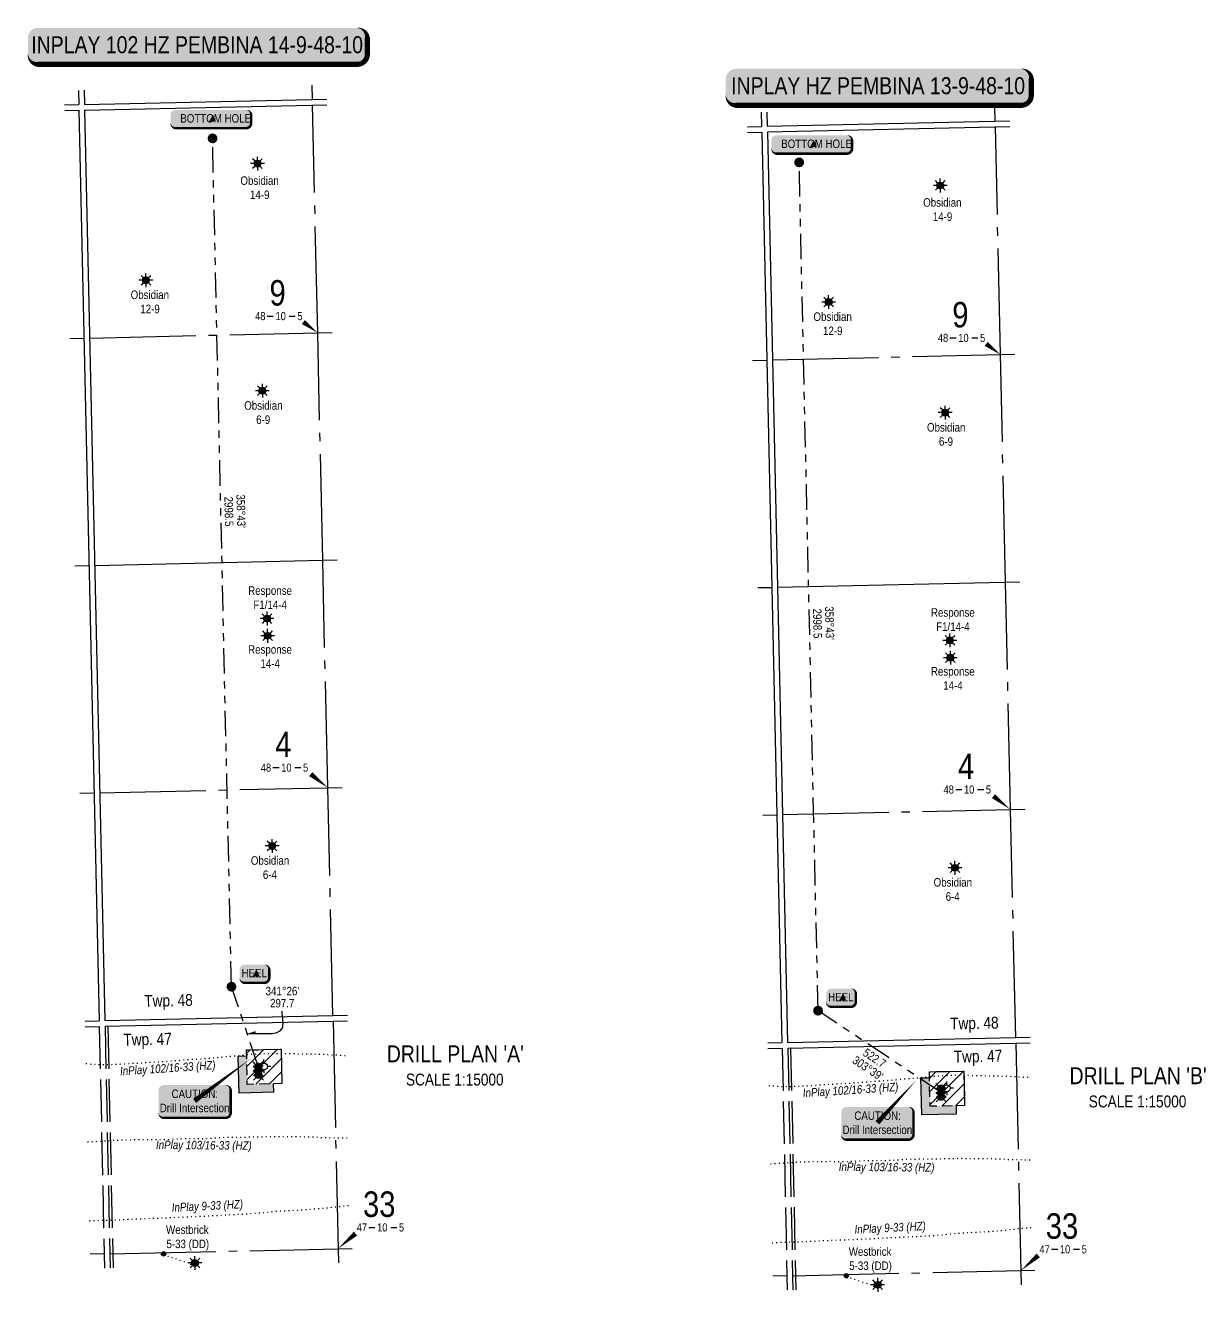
# Model space of a CAD drawing. Extents: x 605887 to 611946, y 5883916 to 5888528.
# Drawn here: x 608233 to 609623, y 5883937 to 5885428 of the extents above; entities that cross this region are included whole.
import ezdxf
from ezdxf.enums import TextEntityAlignment as Align

# ---------------------------------------------------------------- set-up
doc = ezdxf.new("R2010")
doc.units = 0
doc.header["$LTSCALE"] = 5
for name, pattern in [('foc-ACCESSROAD', [3.75, 2.5, -1.25]), ('foc-DOT', [1, 0.2, -0.8]), ('foc-DRILLPATH', [14.75, 6, -1.75, 1.75, -1.75, 1.75, -1.75]), ('foc-QUARTERLINE', [33, 25, -3, 2, -3]), ('foc-UNSURVEYED', [12.5, 10, -2.5])]:
    doc.linetypes.add(name, pattern=pattern)
for name, color, linetype in [('10', 1, 'Continuous'), ('9', 3, 'Continuous'), ('AS-DRILL-T', 8, 'Continuous'), ('C-WS', 13, 'foc-ACCESSROAD'), ('CG-NOTES', 7, 'Continuous'), ('D-TXT', 6, 'Continuous'), ('DETAIL-HZ-Existing', 8, 'foc-DOT'), ('DETAIL-T', 7, 'Continuous'), ('DRILL-T', 8, 'Continuous'), ('F-WS-S', 8, 'Continuous'), ('L-BD', 7, 'Continuous'), ('L-MON', 1, 'Continuous'), ('L-QSEC', 8, 'foc-QUARTERLINE'), ('L-SEC', 7, 'Continuous'), ('L-SECLBL', 7, 'Continuous'), ('L-USEC', 7, 'foc-UNSURVEYED'), ('P-PDRILLPATH', 12, 'foc-DRILLPATH'), ('P-PROPOSED', 10, 'Continuous'), ('P-PROPOSED-H', 21, 'Continuous')]:
    doc.layers.add(name, color=color, linetype=linetype)
doc.layers.add('P-PROPOSED-EXISTING-H', color=7, linetype='Continuous', true_color=0xffeebd)
doc.styles.add('80', font='ARIALN.TTF', dxfattribs={"height": 10})
doc.styles.add('80CG', font='ARIALN.TTF', dxfattribs={"height": 10})
doc.styles.add('80L', font='ARIALN.TTF', dxfattribs={"height": 10})
doc.styles.add('SIMPLEX', font='ARIALN.TTF')
doc.styles.get("Standard").update_dxf_attribs({"font": 'ARIALN.TTF'})
doc.dimstyles.new('Compass 5 000', dxfattribs={"dimscale": 5, "dimtxt": 9, "dimasz": 2, "dimexe": 0.2, "dimexo": 0.0625, "dimgap": 0.5, "dimtad": 0, "dimtih": 1, "dimtoh": 1, "dimzin": 0, "dimdsep": 46, "dimtxsty": '80CG', "dimcen": 0.1, "dimse1": 1, "dimse2": 1, "dimclrd": 256, "dimclrt": 256, "dimaunit": 1, "dimadec": 4, "dimazin": 0, "dimtfac": 0.06, "dimtofl": 0, "dimtmove": 0, "dimatfit": 1, "dimfxl": 0.2, "dimtolj": 1, "dimtzin": 0, "dimlwd": -1, "dimarcsym": 0})

# ---------------------------------------------------------------- blocks, each defined once
blk = doc.blocks.new('L-SECLBL')
at = {"layer": '9', "color": 7}
for p, q in [((-5.1, -27.8), (-12.3, -27.8)), ((20.7, -27.8), (13.5, -27.8))]:
    blk.add_line(p, q, dxfattribs=at)
at = {"layer": '10', "color": 2, "style": 'SIMPLEX'}
blk.add_attdef('SEC', text='', height=30, dxfattribs=at).set_placement((0, 0), align=Align.MIDDLE)
at = {"layer": '10', "color": 5, "style": '80L'}
blk.add_attdef('TWP', text='', height=9.5, dxfattribs=at).set_placement((-14.4, -27.4), align=Align.MIDDLE_RIGHT)
blk.add_attdef('RGE', text='', height=9.5, dxfattribs=at).set_placement((3.6, -27.4), align=Align.MIDDLE_CENTER)
blk.add_attdef('MER', text='', height=9.5, dxfattribs=at).set_placement((23.2, -27.4), align=Align.MIDDLE_LEFT)
blk = doc.blocks.new('GABD')
for p, q in [((-0.81, 0), (-1.62, 0)), ((0, 0.81), (0, 1.62)), ((1.62, 0), (0.81, 0)), ((0, -0.81), (0, -1.62))]:
    blk.add_line(p, q)
blk.add_circle((0, 0), 0.8)
blk = doc.blocks.new('plbh')
at = {"layer": 'L-MON'}
h = blk.add_hatch(color=255, dxfattribs=at)
h.dxf.hatch_style = 1
edge = h.paths.add_edge_path()
edge.add_arc((0, 0), 1.16, 0, 360)
h = blk.add_hatch(color=256, dxfattribs=at)
h.dxf.hatch_style = 1
h.paths.add_polyline_path([(-0.96, 0, 1), (0.96, 0, 1)])
h.paths.add_polyline_path([(0.91, 0, -1), (-0.91, 0, -1)], flags=16)
h.paths.add_polyline_path([(0.45, 0, -1), (-0.45, 0, -1)], flags=0)
h = blk.add_hatch(color=256, dxfattribs=at)
h.dxf.hatch_style = 1
h.paths.add_polyline_path([(-0.45, 0, 1), (0.45, 0, 1)])
h.paths.add_polyline_path([(0.4, 0, -1), (-0.4, 0, -1)], flags=16)
at = {"layer": 'L-MON', "color": 240}
for radius in [0.96, 0.91, 0.45, 0.4]:
    blk.add_circle((0, 0), radius, dxfattribs=at)
blk = doc.blocks.new('*U504')
h = blk.add_hatch(color=254)
edge = h.paths.add_edge_path()
edge.add_line((-41.5, -11.5), (41.5, -11.5))
edge.add_arc((41.5, -5.5), 6, 270, 360)
edge.add_line((47.5, -5.5), (47.5, 4))
edge.add_arc((41.5, 4), 6, 0, 90)
edge.add_line((41.5, 10), (-41.5, 10))
edge.add_arc((-41.5, 4), 6, 90, 180)
edge.add_line((-47.5, 4), (-47.5, -5.5))
edge.add_arc((-41.5, -5.5), 6, 180, 270)
at = {"color": 1, "flags": 128}
blk.add_lwpolyline([(-41.5, -11.5, 3, 3, 0), (41.5, -11.5, 3, 3, 0.414214), (47.5, -5.5, 3, 3, 0), (47.5, 4, 3, 0, 0.414214), (41.5, 10, 0, 0, 0), (-41.5, 10, 0, 0, 0.414214), (-47.5, 4, 0, 0, 0), (-47.5, -5.5, 0, 3, 0.414214)], format="xyseb", close=True, dxfattribs=at)
blk.add_lwpolyline([(5.8, -3.4, 0, 10, 0), (0, 0, 5, 5, 0)], format="xyseb", dxfattribs=at)
at = {"color": 1, "style": '80'}
blk.add_attdef('ENTER_TEXT_001', (-36, -5), '', height=10, dxfattribs=at)
blk = doc.blocks.new('BH-Existing')
at = {"layer": 'AS-DRILL-T'}
h = blk.add_hatch(color=256, dxfattribs=at)
h.dxf.hatch_style = 1
edge = h.paths.add_edge_path()
edge.add_arc((0, 0), 0.5, 0, 360)
blk.add_circle((0, 0), 0.5, dxfattribs=at)
blk = doc.blocks.new('GAS')
h = blk.add_hatch(color=255)
h.dxf.hatch_style = 1
edge = h.paths.add_edge_path()
edge.add_arc((0, 0), 0.9, 0, 360)
for p, q in [((-0.81, 0), (-1.62, 0)), ((-0.57, 0.57), (-1.14, 1.14)), ((0, 0.81), (0, 1.62)), ((0.57, 0.57), (1.14, 1.14)), ((1.62, 0), (0.81, 0)), ((-0.57, -0.57), (-1.14, -1.14)), ((0, -0.81), (0, -1.62)), ((1.14, -1.14), (0.57, -0.57))]:
    blk.add_line(p, q)
blk.add_circle((0, 0), 0.8)
blk = doc.blocks.new('WC')
at = {"layer": 'L-MON'}
h = blk.add_hatch(color=255, dxfattribs=at)
h.dxf.hatch_style = 1
edge = h.paths.add_edge_path()
edge.add_arc((0, 0), 0.9, 0, 360)
at = {"layer": 'L-MON', "color": 240, "flags": 128}
for points in [[(-0.62, 0.5), (-1.23, 1.12)], [(0.52, 0.61), (1.13, 1.21)], [(-1.18, -1.18), (-0.56, -0.57)], [(1.16, -1.18), (0.56, -0.57)]]:
    blk.add_lwpolyline(points, dxfattribs=at)
at = {"layer": 'L-MON', "color": 240}
for radius in [0.8, 0.373]:
    blk.add_circle((0, 0), radius, dxfattribs=at)
blk = doc.blocks.new('*U518')
h = blk.add_hatch(color=255)
edge = h.paths.add_edge_path()
edge.add_line((-94, -11.5), (94, -11.5))
edge.add_arc((94, -5.5), 6, 270, 360)
edge.add_line((100, -5.5), (100, 4))
edge.add_arc((94, 4), 6, 0, 90)
edge.add_line((94, 10), (-94, 10))
edge.add_arc((-94, 4), 6, 90, 180)
edge.add_line((-100, 4), (-100, -5.5))
edge.add_arc((-94, -5.5), 6, 180, 270)
at = {"color": 14, "flags": 128}
blk.add_lwpolyline([(-94, -11.5, 3, 3, 0), (94, -11.5, 3, 3, 0.414214), (100, -5.5, 3, 3, 0), (100, 4, 3, 0, 0.414214), (94, 10, 0, 0, 0), (-94, 10, 0, 0, 0.414214), (-100, 4, 0, 0, 0), (-100, -5.5, 0, 3, 0.414214)], format="xyseb", close=True, dxfattribs=at)
at = {"color": 14, "style": '80'}
blk.add_attdef('DRILL_001', (-16.45, -5), '', height=10, dxfattribs=at)
blk = doc.blocks.new('*U503')
h = blk.add_hatch(color=254)
edge = h.paths.add_edge_path()
edge.add_line((-11.5, -11.5), (11.5, -11.5))
edge.add_arc((11.5, -5.5), 6, 270, 360)
edge.add_line((17.5, -5.5), (17.5, 4))
edge.add_arc((11.5, 4), 6, 0, 90)
edge.add_line((11.5, 10), (-11.5, 10))
edge.add_arc((-11.5, 4), 6, 90, 180)
edge.add_line((-17.5, 4), (-17.5, -5.5))
edge.add_arc((-11.5, -5.5), 6, 180, 270)
at = {"color": 1, "flags": 128}
blk.add_lwpolyline([(-11.5, -11.5, 3, 3, 0), (11.5, -11.5, 3, 3, 0.414214), (17.5, -5.5, 3, 3, 0), (17.5, 4, 3, 0, 0.414214), (11.5, 10, 0, 0, 0), (-11.5, 10, 0, 0, 0.414214), (-17.5, 4, 0, 0, 0), (-17.5, -5.5, 0, 3, 0.414214)], format="xyseb", close=True, dxfattribs=at)
blk.add_lwpolyline([(5.8, -3.4, 0, 10, 0), (0, 0, 5, 5, 0)], format="xyseb", dxfattribs=at)
at = {"color": 1, "style": '80'}
blk.add_attdef('ENTER_TEXT_001', (-36, -5), '', height=10, dxfattribs=at)
blk = doc.blocks.new('*U505')
h = blk.add_hatch(color=255)
edge = h.paths.add_edge_path()
edge.add_line((-84, -11.5), (84, -11.5))
edge.add_arc((84, -5.5), 6, 270, 360)
edge.add_line((90, -5.5), (90, 4))
edge.add_arc((84, 4), 6, 0, 90)
edge.add_line((84, 10), (-84, 10))
edge.add_arc((-84, 4), 6, 90, 180)
edge.add_line((-90, 4), (-90, -5.5))
edge.add_arc((-84, -5.5), 6, 180, 270)
at = {"color": 14, "flags": 128}
blk.add_lwpolyline([(-84, -11.5, 3, 3, 0), (84, -11.5, 3, 3, 0.414214), (90, -5.5, 3, 3, 0), (90, 4, 3, 0, 0.414214), (84, 10, 0, 0, 0), (-84, 10, 0, 0, 0.414214), (-90, 4, 0, 0, 0), (-90, -5.5, 0, 3, 0.414214)], format="xyseb", close=True, dxfattribs=at)
at = {"color": 14, "style": '80'}
blk.add_attdef('DRILL_001', (-16.45, -5), '', height=10, dxfattribs=at)
blk = doc.blocks.new('*U513')
h = blk.add_hatch(color=50)
edge = h.paths.add_edge_path()
edge.add_line((-36.5, -20), (36.5, -20))
edge.add_arc((36.5, -14), 6, 270, 360)
edge.add_line((42.5, -14), (42.5, 12.5))
edge.add_arc((36.5, 12.5), 6, 0, 90)
edge.add_line((36.5, 18.5), (-36.5, 18.5))
edge.add_arc((-36.5, 12.5), 6, 90, 180)
edge.add_line((-42.5, 12.5), (-42.5, -14))
edge.add_arc((-36.5, -14), 6, 180, 270)
at = {"color": 240, "flags": 128}
blk.add_lwpolyline([(-36.5, -20, 3, 3, 0), (36.5, -20, 3, 3, 0.414214), (42.5, -14, 3, 3, 0), (42.5, 12.5, 3, 0, 0.414214), (36.5, 18.5, 0, 0, 0), (-36.5, 18.5, 0, 0, 0.414214), (-42.5, 12.5, 0, 0, 0), (-42.5, -14, 0, 3, 0.414214)], format="xyseb", close=True, dxfattribs=at)
at = {"color": 240, "style": '80'}
blk.add_attdef('ENTER_TEXT_001', (-26.8, -4.9), '', height=10, dxfattribs=at)

msp = doc.modelspace()

# ---------------------------------------------------------------- hatches: boundary and pattern name
at = {"layer": 'P-PROPOSED-EXISTING-H'}
h = msp.add_hatch(dxfattribs=at)
h.set_pattern_fill('ANSI31', color=256, scale=3.498778)
h.set_pattern_definition([(45, (26926.076, -1173.866), (-7.854980424, 7.854980424), [])])
h.paths.add_polyline_path([(608513.884, 5884222.501), (608534.192, 5884222.951), (608535.092, 5884182.337), (608494.478, 5884181.437), (608493.579, 5884222.051), (608507.181, 5884222.353)])
h = msp.add_hatch(dxfattribs=at)
h.set_pattern_fill('ANSI31', color=256, scale=3.498778)
h.set_pattern_definition([(45, (27674.557, 814.659), (-7.854980424, 7.854980424), [])])
h.paths.add_polyline_path([(609318.042, 5884196.756), (609338.351, 5884197.206), (609339.25, 5884156.592), (609298.636, 5884155.692), (609297.737, 5884196.306), (609311.34, 5884196.607)])
at = {"layer": 'P-PROPOSED-H'}
h = msp.add_hatch(color=256, dxfattribs=at)
h.dxf.hatch_style = 1
h.paths.add_polyline_path([(608525.099, 5884182.116), (608494.478, 5884181.437), (608493.734, 5884215.056), (608483.74, 5884214.834), (608484.706, 5884171.223), (608525.32, 5884172.122)])
h = msp.add_hatch(color=256, dxfattribs=at)
h.dxf.hatch_style = 1
h.paths.add_polyline_path([(609329.257, 5884156.371), (609298.636, 5884155.692), (609297.892, 5884189.311), (609287.898, 5884189.089), (609288.864, 5884145.477), (609329.478, 5884146.377)])

# ---------------------------------------------------------------- linework, layer by layer
at = {"color": 240, "flags": 128}
for points in [[(608499.28, 5884212.344, 0, 6, 0), (608432.395, 5884162.083, 0, 0, 0)], [(609282.734, 5884186.809, 0, 6, 0), (609236.553, 5884136.338, 0, 0, 0)]]:
    msp.add_lwpolyline(points, format="xyseb", dxfattribs=at)
at = {"layer": 'C-WS', "flags": 128}
for points in [[(608513.884, 5884222.501), (608534.192, 5884222.951), (608535.092, 5884182.337), (608494.478, 5884181.437), (608493.579, 5884222.051), (608507.181, 5884222.353), (608513.884, 5884222.501)], [(609318.042, 5884196.756), (609338.351, 5884197.206), (609339.25, 5884156.592), (609298.636, 5884155.692), (609297.737, 5884196.306), (609311.34, 5884196.607), (609318.042, 5884196.756)]]:
    msp.add_lwpolyline(points, close=True, dxfattribs=at)
at = {"layer": 'DETAIL-HZ-Existing', "flags": 128}
for points in [[(608304.431, 5884206.066), (608304.937, 5884206.006), (608308.188, 5884205.661), (608311.442, 5884205.369), (608314.652, 5884205.133), (608317.886, 5884204.96), (608320.973, 5884204.838), (608324.055, 5884204.759), (608327.163, 5884204.751), (608330.239, 5884204.829), (608333.297, 5884204.953), (608336.341, 5884205.1), (608339.458, 5884205.262), (608342.579, 5884205.4), (608345.694, 5884205.529), (608348.778, 5884205.677), (608351.895, 5884205.852), (608355.015, 5884206.024), (608358.132, 5884206.196), (608361.249, 5884206.384), (608364.352, 5884206.586), (608367.421, 5884206.804), (608370.527, 5884207.035), (608373.639, 5884207.267), (608376.755, 5884207.482), (608379.872, 5884207.651), (608382.95, 5884207.795), (608386.037, 5884207.953), (608389.154, 5884208.122), (608392.271, 5884208.3), (608395.381, 5884208.492), (608398.463, 5884208.7), (608401.333, 5884208.907), (608404.655, 5884209.133), (608407.732, 5884209.337), (608410.871, 5884209.553), (608413.95, 5884209.771), (608417.079, 5884210.013), (608420.141, 5884210.27), (608423.252, 5884210.539), (608426.357, 5884210.791), (608429.473, 5884211.013), (608432.586, 5884211.211), (608435.7, 5884211.4), (608438.773, 5884211.601), (608441.845, 5884211.811), (608444.965, 5884212.023), (608448.084, 5884212.249), (608451.193, 5884212.494), (608454.288, 5884212.755), (608457.399, 5884213.027), (608460.464, 5884213.301), (608463.575, 5884213.59), (608466.616, 5884213.883), (608469.73, 5884214.162), (608472.806, 5884214.416), (608475.914, 5884214.691), (608479.011, 5884215.006), (608482.038, 5884215.32), (608485.146, 5884215.615), (608488.21, 5884215.905), (608491.33, 5884216.221), (608494.438, 5884216.519), (608497.513, 5884216.794), (608500.591, 5884217.038), (608503.741, 5884217.241), (608507.005, 5884217.392), (608510.269, 5884217.538), (608513.543, 5884217.696), (608516.808, 5884217.845), (608520.076, 5884217.937), (608523.346, 5884217.985), (608526.609, 5884218.02), (608529.877, 5884218.036), (608533.151, 5884218.008), (608536.42, 5884217.956), (608539.689, 5884217.895), (608542.961, 5884217.843), (608549.445, 5884217.709), (608552.681, 5884217.624), (608555.873, 5884217.554), (608559.102, 5884217.495), (608562.371, 5884217.423), (608565.65, 5884217.359), (608568.919, 5884217.291), (608572.188, 5884217.203), (608575.471, 5884217.121), (608578.743, 5884217.043), (608582.023, 5884216.965), (608585.289, 5884216.867), (608588.549, 5884216.736), (608591.817, 5884216.577), (608595.042, 5884216.395), (608598.3, 5884216.207), (608601.568, 5884216.032), (608604.789, 5884215.859), (608608.054, 5884215.691), (608611.331, 5884215.533), (608612.987, 5884215.458)], [(609108.59, 5884180.32), (609109.095, 5884180.261), (609112.347, 5884179.915), (609115.6, 5884179.624), (609118.81, 5884179.387), (609122.044, 5884179.215), (609125.131, 5884179.093), (609128.214, 5884179.014), (609131.321, 5884179.006), (609134.397, 5884179.083), (609137.455, 5884179.207), (609140.499, 5884179.354), (609143.616, 5884179.516), (609146.737, 5884179.655), (609149.852, 5884179.784), (609152.936, 5884179.931), (609156.053, 5884180.107), (609159.173, 5884180.279), (609162.29, 5884180.451), (609165.407, 5884180.639), (609168.51, 5884180.841), (609171.579, 5884181.058), (609174.685, 5884181.29), (609177.797, 5884181.522), (609180.913, 5884181.737), (609184.03, 5884181.906), (609187.108, 5884182.05), (609190.195, 5884182.208), (609193.312, 5884182.377), (609196.429, 5884182.555), (609199.539, 5884182.747), (609202.622, 5884182.955), (609205.491, 5884183.161), (609208.814, 5884183.388), (609211.89, 5884183.592), (609215.029, 5884183.808), (609218.108, 5884184.026), (609221.237, 5884184.268), (609224.299, 5884184.525), (609227.41, 5884184.794), (609230.516, 5884185.045), (609233.632, 5884185.267), (609236.745, 5884185.466), (609239.858, 5884185.654), (609242.931, 5884185.855), (609246.004, 5884186.066), (609249.123, 5884186.278), (609252.242, 5884186.504), (609255.351, 5884186.749), (609258.446, 5884187.01), (609261.557, 5884187.282), (609264.622, 5884187.556), (609267.733, 5884187.845), (609270.774, 5884188.138), (609273.889, 5884188.417), (609276.964, 5884188.671), (609280.072, 5884188.946), (609283.169, 5884189.261), (609286.196, 5884189.574), (609289.304, 5884189.869), (609292.368, 5884190.16), (609295.489, 5884190.476), (609298.596, 5884190.774), (609301.671, 5884191.048), (609304.75, 5884191.293), (609307.899, 5884191.495), (609311.163, 5884191.647), (609314.428, 5884191.792), (609317.702, 5884191.951), (609320.966, 5884192.1), (609324.234, 5884192.191), (609327.504, 5884192.24), (609330.768, 5884192.275), (609334.035, 5884192.29), (609337.309, 5884192.262), (609340.578, 5884192.211), (609343.847, 5884192.149), (609347.119, 5884192.098), (609353.603, 5884191.964), (609356.839, 5884191.878), (609360.032, 5884191.809), (609363.26, 5884191.75), (609366.529, 5884191.678), (609369.808, 5884191.614), (609373.077, 5884191.545), (609376.347, 5884191.457), (609379.629, 5884191.376), (609382.902, 5884191.298), (609386.181, 5884191.22), (609389.447, 5884191.122), (609392.707, 5884190.99), (609395.975, 5884190.832), (609399.2, 5884190.65), (609402.458, 5884190.461), (609405.726, 5884190.287), (609408.947, 5884190.114), (609412.212, 5884189.946), (609415.489, 5884189.788), (609417.146, 5884189.713)], [(608306.399, 5884113.68), (608310.925, 5884113.977), (608317.153, 5884114.43), (608323.445, 5884114.879), (608329.744, 5884115.294), (608335.988, 5884115.628), (608342.25, 5884115.902), (608348.513, 5884116.117), (608354.767, 5884116.314), (608360.926, 5884116.463), (608367.224, 5884116.585), (608373.475, 5884116.622), (608379.757, 5884116.62), (608386.02, 5884116.545), (608392.269, 5884116.492), (608398.507, 5884116.646), (608404.803, 5884116.904), (608411.054, 5884117.232), (608417.328, 5884117.583), (608423.636, 5884117.752), (608429.894, 5884117.723), (608436.113, 5884117.703), (608442.38, 5884117.771), (608448.596, 5884117.997), (608454.903, 5884118.369), (608461.202, 5884118.798), (608467.509, 5884119.16), (608473.686, 5884119.326), (608479.924, 5884119.366), (608486.227, 5884119.438), (608492.551, 5884119.497), (608498.804, 5884119.558), (608505.066, 5884119.706), (608511.433, 5884119.886), (608517.725, 5884120.041), (608524.037, 5884120.146), (608530.298, 5884120.194), (608536.454, 5884120.136), (608542.736, 5884120.087), (608548.876, 5884120.152), (608555.123, 5884120.073), (608561.518, 5884119.907), (608567.875, 5884119.826), (608574.303, 5884119.551), (608580.693, 5884119.155), (608587.167, 5884118.867), (608593.502, 5884118.716), (608599.896, 5884118.627), (608606.276, 5884118.544), (608612.613, 5884118.456), (608615.103, 5884118.463)], [(609110.557, 5884087.935), (609115.083, 5884088.231), (609121.311, 5884088.685), (609127.603, 5884089.133), (609133.902, 5884089.549), (609140.146, 5884089.883), (609146.408, 5884090.157), (609152.672, 5884090.371), (609158.925, 5884090.569), (609165.084, 5884090.718), (609171.383, 5884090.84), (609177.633, 5884090.877), (609183.915, 5884090.875), (609190.178, 5884090.799), (609196.427, 5884090.747), (609202.665, 5884090.901), (609208.961, 5884091.159), (609215.212, 5884091.487), (609221.486, 5884091.838), (609227.794, 5884092.007), (609234.053, 5884091.978), (609240.271, 5884091.958), (609246.538, 5884092.025), (609252.754, 5884092.252), (609259.061, 5884092.624), (609265.36, 5884093.053), (609271.667, 5884093.415), (609277.845, 5884093.581), (609284.082, 5884093.621), (609290.385, 5884093.693), (609296.709, 5884093.752), (609302.962, 5884093.813), (609309.224, 5884093.961), (609315.591, 5884094.141), (609321.883, 5884094.296), (609328.195, 5884094.401), (609334.456, 5884094.449), (609340.612, 5884094.391), (609346.895, 5884094.342), (609353.035, 5884094.407), (609359.281, 5884094.328), (609365.676, 5884094.162), (609372.033, 5884094.081), (609378.461, 5884093.806), (609384.851, 5884093.41), (609391.326, 5884093.122), (609397.66, 5884092.971), (609404.054, 5884092.882), (609410.434, 5884092.798), (609416.771, 5884092.711), (609419.261, 5884092.718)], [(608308.379, 5884020.747), (608310.339, 5884020.88), (608313.456, 5884021.049), (608316.577, 5884021.198), (608319.694, 5884021.346), (608322.776, 5884021.471), (608325.894, 5884021.579), (608329.016, 5884021.661), (608332.156, 5884021.724), (608335.278, 5884021.802), (608338.427, 5884021.892), (608338.98, 5884021.911), (608341.545, 5884022), (608344.64, 5884022.132), (608347.761, 5884022.284), (608350.878, 5884022.446), (608353.995, 5884022.601), (608357.116, 5884022.743), (608360.237, 5884022.892), (608363.355, 5884023.02), (608366.476, 5884023.132), (608369.597, 5884023.271), (608372.715, 5884023.433), (608375.825, 5884023.585), (608378.943, 5884023.743), (608381.97, 5884023.9), (608384.995, 5884024.02), (608388.114, 5884024.102), (608391.236, 5884024.18), (608394.358, 5884024.289), (608397.479, 5884024.431), (608400.566, 5884024.572), (608403.691, 5884024.718), (608406.815, 5884024.85), (608409.893, 5884024.994), (608413.017, 5884025.143), (608416.062, 5884025.253), (608419.288, 5884025.331), (608422.523, 5884025.422), (608425.604, 5884025.577), (608428.724, 5884025.762), (608431.794, 5884025.923), (608434.882, 5884026.048), (608438.007, 5884026.166), (608441.132, 5884026.295), (608444.252, 5884026.44), (608445.518, 5884026.512), (608447.376, 5884026.623), (608450.489, 5884026.821), (608453.609, 5884027.003), (608456.69, 5884027.154), (608459.81, 5884027.313), (608462.927, 5884027.491), (608466.048, 5884027.657), (608469.168, 5884027.819), (608472.275, 5884027.994), (608475.396, 5884028.149), (608478.517, 5884028.281), (608481.634, 5884028.43), (608484.772, 5884028.596), (608487.892, 5884028.751), (608491.009, 5884028.913), (608494.126, 5884029.085), (608497.286, 5884029.291), (608500.401, 5884029.536), (608503.51, 5884029.785), (608506.621, 5884030.053), (608509.893, 5884030.332), (608513.011, 5884030.591), (608516.219, 5884030.874), (608519.483, 5884031.193), (608522.743, 5884031.515), (608525.851, 5884031.81), (608528.955, 5884032.102), (608532.137, 5884032.368), (608535.24, 5884032.57), (608538.503, 5884032.748), (608541.614, 5884032.92), (608544.734, 5884033.102), (608547.987, 5884033.267), (608551.092, 5884033.419), (608554.205, 5884033.577), (608557.459, 5884033.746), (608560.729, 5884033.934), (608563.998, 5884034.163), (608567.097, 5884034.404), (608570.199, 5884034.649), (608573.461, 5884034.904), (608576.646, 5884035.168), (608579.907, 5884035.44), (608583.165, 5884035.725), (608586.42, 5884036.02), (608589.68, 5884036.335), (608592.936, 5884036.69), (608596.192, 5884037.075), (608599.448, 5884037.437), (608600.248, 5884037.517)], [(608602.712, 5884037.765), (608605.965, 5884038.11), (608609.224, 5884038.475), (608612.49, 5884038.841), (608615.754, 5884039.182), (608616.83, 5884039.275)], [(609112.537, 5883995.002), (609114.497, 5883995.135), (609117.614, 5883995.304), (609120.735, 5883995.452), (609123.853, 5883995.601), (609126.934, 5883995.725), (609130.052, 5883995.834), (609133.175, 5883995.916), (609136.314, 5883995.979), (609139.436, 5883996.057), (609142.585, 5883996.146), (609143.138, 5883996.165), (609145.703, 5883996.255), (609148.798, 5883996.387), (609151.919, 5883996.539), (609155.036, 5883996.7), (609158.153, 5883996.856), (609161.274, 5883996.998), (609164.395, 5883997.146), (609167.513, 5883997.275), (609170.635, 5883997.387), (609173.756, 5883997.526), (609176.873, 5883997.688), (609179.984, 5883997.839), (609183.101, 5883997.998), (609186.128, 5883998.155), (609189.153, 5883998.275), (609192.272, 5883998.357), (609195.394, 5883998.435), (609198.516, 5883998.544), (609201.637, 5883998.686), (609204.725, 5883998.827), (609207.849, 5883998.973), (609210.973, 5883999.105), (609214.051, 5883999.249), (609217.175, 5883999.398), (609220.22, 5883999.508), (609223.446, 5883999.586), (609226.681, 5883999.677), (609229.762, 5883999.831), (609232.882, 5884000.017), (609235.952, 5884000.178), (609239.04, 5884000.302), (609242.165, 5884000.421), (609245.29, 5884000.55), (609248.411, 5884000.695), (609249.676, 5884000.766), (609251.534, 5884000.877), (609254.647, 5884001.076), (609257.767, 5884001.258), (609260.848, 5884001.409), (609263.969, 5884001.568), (609267.085, 5884001.746), (609270.206, 5884001.912), (609273.326, 5884002.074), (609276.433, 5884002.249), (609279.554, 5884002.404), (609282.675, 5884002.536), (609285.793, 5884002.685), (609288.93, 5884002.85), (609292.05, 5884003.006), (609295.168, 5884003.168), (609298.285, 5884003.34), (609301.444, 5884003.546), (609304.559, 5884003.791), (609307.668, 5884004.039), (609310.78, 5884004.308), (609314.051, 5884004.587), (609317.169, 5884004.845), (609320.377, 5884005.129), (609323.641, 5884005.448), (609326.901, 5884005.77), (609330.009, 5884006.065), (609333.113, 5884006.356), (609336.295, 5884006.623), (609339.398, 5884006.825), (609342.661, 5884007.003), (609345.772, 5884007.175), (609348.892, 5884007.357), (609352.146, 5884007.522), (609355.25, 5884007.673), (609358.364, 5884007.832), (609361.617, 5884008), (609364.887, 5884008.189), (609368.156, 5884008.418), (609371.255, 5884008.659), (609374.357, 5884008.904), (609377.619, 5884009.159), (609380.804, 5884009.423), (609384.066, 5884009.694), (609387.323, 5884009.98), (609390.578, 5884010.274), (609393.838, 5884010.59), (609397.095, 5884010.945), (609400.35, 5884011.33), (609403.606, 5884011.691), (609404.406, 5884011.772)], [(609406.87, 5884012.02), (609410.123, 5884012.365), (609413.383, 5884012.73), (609416.649, 5884013.095), (609419.912, 5884013.437), (609420.988, 5884013.53)], [(608432.758, 5883971.223), (608432.498, 5883971.094), (608432.103, 5883970.972), (608431.822, 5883970.729), (608431.301, 5883970.337), (608430.621, 5883970.002), (608430.002, 5883969.801), (608429.335, 5883969.833), (608428.772, 5883969.657), (608428.374, 5883969.402), (608427.974, 5883969.403), (608427.34, 5883969.415), (608426.783, 5883969.417), (608426.39, 5883969.554), (608426.318, 5883969.813), (608426.587, 5883969.979), (608426.887, 5883970.002), (608426.999, 5883970.085), (608426.964, 5883970.151), (608427.003, 5883970.188), (608427.013, 5883970.198), (608427.032, 5883970.216), (608427.042, 5883970.239), (608427.031, 5883970.279), (608427.003, 5883970.325), (608426.959, 5883970.377), (608426.894, 5883970.436), (608426.793, 5883970.504), (608426.621, 5883970.583), (608426.426, 5883970.666), (608426.18, 5883970.76), (608425.921, 5883970.858), (608425.622, 5883970.961), (608425.225, 5883971.109), (608424.775, 5883971.282), (608424.331, 5883971.456), (608423.857, 5883971.639), (608423.349, 5883971.824), (608422.725, 5883972.01), (608422.118, 5883972.174), (608421.484, 5883972.346), (608420.84, 5883972.512), (608420.113, 5883972.676), (608419.433, 5883972.821), (608418.659, 5883972.994), (608417.951, 5883973.158), (608417.177, 5883973.364), (608416.479, 5883973.569), (608415.697, 5883973.805), (608414.991, 5883974.033), (608414.292, 5883974.284), (608413.606, 5883974.562), (608412.855, 5883974.886), (608412.098, 5883975.202), (608411.328, 5883975.502), (608409.897, 5883975.977), (608409.085, 5883976.226), (608408.266, 5883976.471), (608407.53, 5883976.705), (608406.73, 5883976.99), (608406.031, 5883977.251), (608405.285, 5883977.522), (608404.573, 5883977.749), (608403.955, 5883977.942), (608403.287, 5883978.168), (608402.638, 5883978.413), (608401.437, 5883978.887), (608398.447, 5883980.341), (608396.798, 5883981.341), (608395.845, 5883981.907)], [(609236.916, 5883945.478), (609236.656, 5883945.348), (609236.262, 5883945.226), (609235.98, 5883944.983), (609235.459, 5883944.592), (609234.779, 5883944.256), (609234.16, 5883944.056), (609233.493, 5883944.088), (609232.93, 5883943.912), (609232.532, 5883943.657), (609232.132, 5883943.658), (609231.498, 5883943.67), (609230.941, 5883943.671), (609230.548, 5883943.809), (609230.476, 5883944.068), (609230.746, 5883944.234), (609231.045, 5883944.257), (609231.157, 5883944.34), (609231.122, 5883944.405), (609231.161, 5883944.443), (609231.171, 5883944.453), (609231.19, 5883944.47), (609231.2, 5883944.494), (609231.189, 5883944.534), (609231.161, 5883944.58), (609231.117, 5883944.632), (609231.052, 5883944.691), (609230.951, 5883944.758), (609230.779, 5883944.838), (609230.584, 5883944.92), (609230.338, 5883945.015), (609230.079, 5883945.112), (609229.78, 5883945.216), (609229.384, 5883945.364), (609228.933, 5883945.537), (609228.489, 5883945.711), (609228.015, 5883945.894), (609227.507, 5883946.079), (609226.883, 5883946.265), (609226.276, 5883946.428), (609225.642, 5883946.601), (609224.998, 5883946.767), (609224.271, 5883946.931), (609223.591, 5883947.076), (609222.817, 5883947.249), (609222.11, 5883947.413), (609221.335, 5883947.619), (609220.637, 5883947.824), (609219.855, 5883948.06), (609219.15, 5883948.288), (609218.45, 5883948.539), (609217.764, 5883948.817), (609217.013, 5883949.14), (609216.256, 5883949.457), (609215.486, 5883949.757), (609214.055, 5883950.232), (609213.243, 5883950.48), (609212.424, 5883950.726), (609211.688, 5883950.959), (609210.889, 5883951.245), (609210.189, 5883951.506), (609209.443, 5883951.776), (609208.731, 5883952.004), (609208.113, 5883952.197), (609207.445, 5883952.422), (609206.796, 5883952.668), (609205.595, 5883953.141), (609202.606, 5883954.595), (609200.956, 5883955.596), (609200.004, 5883956.162)]]:
    msp.add_lwpolyline(points, dxfattribs=at)
at = {"layer": 'L-QSEC'}
for p, q in [((608571.261, 5885341.345), (608570.888, 5885358)), ((608571.416, 5885334.444), (608571.411, 5885334.642)), ((608577.333, 5885066.495), (608571.416, 5885334.444)), ((609375.419, 5885315.599), (609375.047, 5885332.255)), ((609375.574, 5885308.699), (609375.569, 5885308.897)), ((609381.491, 5885040.75), (609375.574, 5885308.699)), ((608285.432, 5885059.704), (608302.244, 5885060.133)), ((608308.792, 5885060.284), (608577.333, 5885066.495)), ((608577.333, 5885066.495), (608594.218, 5885066.886)), ((608583.246, 5884798.742), (608577.333, 5885066.495)), ((609112.95, 5885034.539), (609381.491, 5885040.75)), ((609381.491, 5885040.75), (609398.376, 5885041.141)), ((609387.404, 5884772.997), (609381.491, 5885040.75)), ((609089.591, 5885033.959), (609106.402, 5885034.388)), ((608589.267, 5884530.789), (608583.246, 5884798.742)), ((609393.425, 5884505.044), (609387.404, 5884772.997)), ((608297.366, 5884524.374), (608314.031, 5884524.741)), ((608320.733, 5884524.888), (608589.267, 5884530.789)), ((608589.267, 5884530.789), (608606.256, 5884531.163)), ((608595.296, 5884262.503), (608589.267, 5884530.789)), ((609124.892, 5884499.143), (609393.425, 5884505.044)), ((609393.425, 5884505.044), (609410.414, 5884505.417)), ((609399.454, 5884236.758), (609393.425, 5884505.044)), ((609101.524, 5884498.629), (609118.189, 5884498.995)), ((608595.444, 5884255.801), (608601.338, 5883987.994)), ((609399.602, 5884230.056), (609405.496, 5883962.249)), ((608325.871, 5883981.835), (608309.216, 5883981.454)), ((608332.574, 5883981.985), (608601.338, 5883987.994)), ((608601.338, 5883987.994), (608617.94, 5883988.365)), ((608601.338, 5883987.994), (608601.705, 5883971.338)), ((609130.029, 5883956.09), (609113.374, 5883955.708)), ((609136.732, 5883956.24), (609405.496, 5883962.249)), ((609405.496, 5883962.249), (609422.098, 5883962.62)), ((609405.496, 5883962.249), (609405.863, 5883945.593))]:
    msp.add_line(p, q, dxfattribs=at)
at = {"layer": 'L-SEC'}
for p, q in [((608295.581, 5885351.913), (608295.953, 5885335.257)), ((608302.284, 5885352.062), (608302.655, 5885335.406)), ((608302.655, 5885335.406), (608588.043, 5885341.716)), ((608279.298, 5885334.889), (608295.953, 5885335.257)), ((608279.448, 5885328.187), (608296.102, 5885328.555)), ((608296.102, 5885328.555), (608320.016, 5884256.405)), ((608302.805, 5885328.703), (608588.193, 5885335.013)), ((608302.805, 5885328.703), (608326.719, 5884256.553)), ((609099.74, 5885326.168), (609100.111, 5885309.512)), ((609106.442, 5885326.316), (609106.813, 5885309.66)), ((609083.456, 5885309.144), (609100.111, 5885309.512)), ((609106.813, 5885309.66), (609392.201, 5885315.97)), ((609106.963, 5885302.958), (609392.351, 5885309.268)), ((609083.606, 5885302.442), (609100.261, 5885302.81)), ((609100.261, 5885302.81), (609124.174, 5884230.66)), ((609106.963, 5885302.958), (609130.877, 5884230.808)), ((608291.397, 5884792.112), (608308.059, 5884792.48)), ((608314.762, 5884792.628), (608600.239, 5884798.94)), ((609118.92, 5884766.883), (609404.397, 5884773.195)), ((609095.556, 5884766.366), (609112.217, 5884766.735)), ((608303.347, 5884256.04), (608320.016, 5884256.405)), ((608303.497, 5884249.337), (608320.166, 5884249.702)), ((608326.719, 5884256.553), (608595.186, 5884262.501)), ((608326.868, 5884249.851), (608595.444, 5884255.801)), ((608595.186, 5884262.501), (608612.285, 5884262.878)), ((608595.444, 5884255.801), (608612.436, 5884256.176)), ((609130.877, 5884230.808), (609399.344, 5884236.755)), ((609399.344, 5884236.755), (609416.443, 5884237.133)), ((609107.505, 5884230.294), (609124.174, 5884230.66)), ((609107.655, 5884223.592), (609124.324, 5884223.957)), ((609131.026, 5884224.106), (609399.602, 5884230.056)), ((609399.602, 5884230.056), (609416.594, 5884230.431))]:
    msp.add_line(p, q, dxfattribs=at)
at = {"layer": 'L-SECLBL', "flags": 128}
for points in [[(608577.333, 5885066.495, 0, 5.998, 0), (608560.53, 5885079.138, 0, 0, 0)], [(609381.491, 5885040.75, 0, 5.998, 0), (609364.688, 5885053.392, 0, 0, 0)], [(608589.267, 5884530.789, 0, 5.998, 0), (608569.117, 5884546.68, 0, 0, 0)], [(609393.425, 5884505.044, 0, 5.998, 0), (609373.275, 5884520.935, 0, 0, 0)], [(608601.338, 5883987.994, 0, 5.998, 0), (608621.91, 5884005.807, 0, 0, 0)], [(609405.496, 5883962.249, 0, 5.998, 0), (609426.068, 5883980.062, 0, 0, 0)]]:
    msp.add_lwpolyline(points, format="xyseb", dxfattribs=at)
at = {"layer": 'L-USEC'}
for p, q in [((608320.166, 5884249.702), (608325.871, 5883981.835)), ((608326.868, 5884249.845), (608332.574, 5883981.978)), ((608330.219, 5884249.917), (608335.925, 5883982.049)), ((609124.324, 5884223.957), (609130.029, 5883956.09)), ((609131.026, 5884224.1), (609136.732, 5883956.233)), ((609134.378, 5884224.171), (609140.083, 5883956.304)), ((608325.871, 5883981.835), (608326.238, 5883965.179)), ((608332.574, 5883981.983), (608332.941, 5883965.329)), ((608335.925, 5883982.057), (608336.292, 5883965.404)), ((609130.029, 5883956.09), (609130.396, 5883939.434)), ((609136.732, 5883956.238), (609137.099, 5883939.584)), ((609140.083, 5883956.311), (609140.45, 5883939.659))]:
    msp.add_line(p, q, dxfattribs=at)
at = {"layer": 'P-PDRILLPATH'}
for p, q in [((608475.805, 5884296.517), (608453.526, 5885295.375)), ((608507.393, 5884202.494), (608475.805, 5884296.517))]:
    msp.add_line(p, q, dxfattribs=at)
at = {"layer": 'P-PDRILLPATH', "flags": 128}
for points in [[(609166.702, 5884268.263), (609144.423, 5885267.125)], [(609311.662, 5884171.752), (609166.702, 5884268.263)]]:
    msp.add_lwpolyline(points, dxfattribs=at)
at = {"layer": 'P-PROPOSED', "flags": 128}
for points in [[(608493.579, 5884222.051), (608534.192, 5884222.951), (608535.092, 5884182.337), (608525.099, 5884182.116), (608525.32, 5884172.122), (608484.706, 5884171.223), (608483.74, 5884214.834), (608493.734, 5884215.056)], [(609297.737, 5884196.306), (609338.351, 5884197.206), (609339.25, 5884156.592), (609329.257, 5884156.371), (609329.478, 5884146.377), (609288.864, 5884145.477), (609287.898, 5884189.089), (609297.892, 5884189.311)]]:
    msp.add_lwpolyline(points, close=True, dxfattribs=at)

# ---------------------------------------------------------------- block references
at = {"layer": 'AS-DRILL-T', "xscale": 4.998005649999994, "yscale": 4.998005649999994, "zscale": 4.998005649999994}
for p in [(608395.836, 5883981.904), (609199.994, 5883956.158)]:
    msp.add_blockref('BH-Existing', p, dxfattribs=at)
at = {"layer": 'CG-NOTES', "color": 3}
ref = msp.add_blockref('*U518', (608435.925, 5885405.496), dxfattribs=dict(at, xscale=1.999202259999974, yscale=1.999202259999974, zscale=1.999202259999974))
ref.add_attrib('DRILL_001', 'INPLAY 102 HZ PEMBINA 14-9-48-10', (608240.021, 5885395.629), dxfattribs={"layer": '0', "color": 14, "height": 19.99202, "style": '80'})
ref = msp.add_blockref('*U505', (609237.952, 5885357.281), dxfattribs=dict(at, xscale=1.999202259999974, yscale=1.999202259999974, zscale=1.999202259999974))
ref.add_attrib('DRILL_001', 'INPLAY HZ PEMBINA 13-9-48-10', (609064.337, 5885347.414), dxfattribs={"layer": '0', "color": 14, "height": 19.99202, "style": '80'})
at = {"layer": 'CG-NOTES', "color": 6, "linetype": 'Continuous'}
ref = msp.add_blockref('*U513', (608432.395, 5884162.083), dxfattribs=at)
ref.add_attrib('ENTER_TEXT_001', 'CAUTION:', (608405.249, 5884165.41), dxfattribs={"layer": '0', "color": 240, "height": 10, "style": '80'})
ref.add_attrib('ENTER_TEXT_002', 'Drill Intersection', (608391.303, 5884148.743), dxfattribs={"layer": '0', "color": 240, "height": 10, "style": '80'})
ref = msp.add_blockref('*U513', (609236.553, 5884136.338), dxfattribs=at)
ref.add_attrib('ENTER_TEXT_001', 'CAUTION:', (609209.408, 5884139.665), dxfattribs={"layer": '0', "color": 240, "height": 10, "style": '80'})
ref.add_attrib('ENTER_TEXT_002', 'Drill Intersection', (609195.461, 5884122.998), dxfattribs={"layer": '0', "color": 240, "height": 10, "style": '80'})
at = {"layer": 'F-WS-S', "xscale": 4.998005649999994, "yscale": 4.998005649999994, "zscale": 4.998005649999994}
for name, p in [('GAS', (608506.441, 5885265.642)), ('GAS', (609310.599, 5885239.897)), ('GAS', (608374.977, 5885128.361)), ('GAS', (609179.135, 5885102.616)), ('GAS', (608512.213, 5884998.273)), ('GAS', (609316.371, 5884972.528)), ('GAS', (608517.737, 5884730.009)), ('GAS', (608518.346, 5884709.657)), ('GAS', (609321.895, 5884704.264)), ('GAS', (609322.504, 5884683.912)), ('GAS', (608523.718, 5884462.237)), ('GAS', (609327.876, 5884436.492)), ('GABD', (608514.055, 5884202.646)), ('GABD', (609318.213, 5884176.901)), ('GAS', (608432.758, 5883971.223)), ('GAS', (609236.916, 5883945.478))]:
    msp.add_blockref(name, p, dxfattribs=at)
at = {"layer": 'L-BD', "linetype": 'Continuous', "xscale": 0.99960113, "yscale": 0.99960113, "zscale": 0.99960113}
for p in [(608451.512, 5885318.907), (609159.251, 5885288.974)]:
    msp.add_blockref('*U504', p, dxfattribs=at).add_auto_attribs({'ENTER_TEXT_001': 'BOTTOM HOLE'})
at = {"layer": 'L-BD', "linetype": 'Continuous'}
ref = msp.add_blockref('*U503', (608502.837, 5884312.518), dxfattribs=dict(at, xscale=0.99960113, yscale=0.99960113, zscale=0.99960113))
ref.add_attrib('ENTER_TEXT_001', 'HEEL', (608487.659, 5884307.52), dxfattribs={"layer": '0', "color": 1, "height": 9.996, "style": '80'})
ref = msp.add_blockref('*U503', (609193.735, 5884284.264), dxfattribs=dict(at, xscale=0.99960113, yscale=0.99960113, zscale=0.99960113))
ref.add_attrib('ENTER_TEXT_001', 'HEEL', (609178.557, 5884279.266), dxfattribs={"layer": '0', "color": 1, "height": 9.996, "style": '80'})
at = {"layer": 'L-MON', "color": 3, "xscale": 4.998005649999994, "yscale": 4.998005649999994, "zscale": 1.666001866673312}
for p in [(608453.526, 5885295.375), (609144.423, 5885267.125), (608475.805, 5884296.517), (609166.702, 5884268.263)]:
    msp.add_blockref('plbh', p, dxfattribs=at)
at = {"layer": 'L-MON', "xscale": 4.998005649999994, "yscale": 4.998005649999994, "zscale": 4.998005649999994}
for p in [(608507.393, 5884202.494), (608507.504, 5884197.497), (608507.614, 5884192.5), (609311.551, 5884176.748), (609311.662, 5884171.752), (609311.773, 5884166.755)]:
    msp.add_blockref('WC', p, dxfattribs=at)
at = {"layer": 'L-SECLBL', "xscale": 0.99960113, "yscale": 0.99960113, "zscale": 0.99960113}
for p, values in [((608530.172, 5885113.533), {'SEC': '9', 'TWP': '48', 'RGE': '10', 'MER': '5'}), ((609334.33, 5885087.788), {'SEC': '9', 'TWP': '48', 'RGE': '10', 'MER': '5'}), ((608536.894, 5884581.824), {'SEC': '4', 'TWP': '48', 'RGE': '10', 'MER': '5'}), ((609341.052, 5884556.079), {'SEC': '4', 'TWP': '48', 'RGE': '10', 'MER': '5'}), ((608649.836, 5884040.44), {'SEC': '33', 'TWP': '47', 'RGE': '10', 'MER': '5'}), ((609453.994, 5884014.695), {'SEC': '33', 'TWP': '47', 'RGE': '10', 'MER': '5'})]:
    msp.add_blockref('L-SECLBL', p, dxfattribs=at).add_auto_attribs(values)

# ---------------------------------------------------------------- texts
at = {"layer": 'DETAIL-T', "color": 3, "char_height": 19.99202, "width": 225.74412, "attachment_point": 1, "style": '80CG'}
for s, insert in [("\\pi33.545;DRILL PLAN 'A'\\P\\pi56.145;{\\H0.7x;SCALE 1:15000}", (608625.182, 5884227.47)), ("\\pi33.545;DRILL PLAN 'B'\\P\\pi56.145;{\\H0.7x;SCALE 1:15000}", (609429.341, 5884201.725))]:
    msp.add_mtext(s, dxfattribs=dict(at, insert=insert))
at = {"layer": 'DRILL-T', "char_height": 9.99601, "attachment_point": 1, "style": '80L'}
for s, width, insert in [('\\pi-1.0906;Obsidian\\P\\pi10.232;14-9', 41.63479, (608487.436, 5885250.658)), ('\\pi-1.0906;Obsidian\\P\\pi10.232;14-9', 41.63479, (609291.594, 5885224.912)), ('\\pi-1.0906;Obsidian\\P\\pi10.232;12-9', 41.63479, (608358.173, 5885116.202)), ('\\pi-1.0906;Obsidian\\P\\pi10.232;12-9', 41.63479, (609162.331, 5885090.457)), ('\\pi-1.0906;Obsidian\\P\\pi13.007;6-9', 41.63479, (608491.917, 5884985.865)), ('\\pi-1.0906;Obsidian\\P\\pi13.007;6-9', 41.63479, (609296.075, 5884960.119)), ('\\pi-4.2749;Response\\P\\pi1.8482;F1/14-4', 41.63479, (608499.76, 5884767.883)), ('\\pi-4.2749;Response\\P\\pi1.8482;F1/14-4', 41.63479, (609303.918, 5884742.138)), ('\\pi-4.2749;Response\\P\\pi10.255;14-4', 41.63479, (608499.691, 5884698.588)), ('\\pi-4.2749;Response\\P\\pi10.255;14-4', 41.63479, (609303.849, 5884672.843)), ('\\pi-1.0906;Obsidian\\P\\pi13.031;6-4', 41.63479, (608499.757, 5884450.095)), ('\\pi-1.0906;Obsidian\\P\\pi13.031;6-4', 41.63479, (609303.915, 5884424.35)), ('\\pi6.3513;Westbrick\\P\\pi6.8354;5-33 (DD)', 62.7713, (608392.376, 5884015.373)), ('\\pi6.3513;Westbrick\\P\\pi6.8354;5-33 (DD)', 62.7713, (609196.535, 5883989.628))]:
    msp.add_mtext_dynamic_manual_height_columns(s, width=width, gutter_width=50, heights=[0], dxfattribs=dict(at, insert=insert))
for s, width, insert, rotation in [('\\pi9.1634;{\\fArial Narrow|b0|i1|c0|p34;InPlay 102/16-33 (HZ)}', 129.76947, (608335.104, 5884201.371), 3.801125), ('\\pi9.1634;{\\fArial Narrow|b0|i1|c0|p34;InPlay 102/16-33 (HZ)}', 129.76947, (609139.262, 5884175.626), 3.801125), ('\\pi9.1634;{\\fArial Narrow|b0|i1|c0|p34;InPlay 103/16-33 (HZ)}', 129.76947, (608377.845, 5884115.443), 359.51743), ('\\pi9.1634;{\\fArial Narrow|b0|i1|c0|p34;InPlay 103/16-33 (HZ)}', 129.76947, (609182.003, 5884089.698), 359.51743), ('\\pi9.0612;{\\fArial Narrow|b0|i1|c0|p34;InPlay 9-33 (HZ)}', 100.9065, (608396.17, 5884040.912), 2.910922), ('\\pi9.0612;{\\fArial Narrow|b0|i1|c0|p34;InPlay 9-33 (HZ)}', 100.9065, (609200.328, 5884015.167), 2.910922)]:
    msp.add_mtext_dynamic_manual_height_columns(s, width=width, gutter_width=50, heights=[0], dxfattribs=dict(at, insert=insert, rotation=rotation))
at = {"layer": 'L-BD'}
for s, rotation, p in [('2998.5', 271.277745, (608472.823, 5884856.049)), ("358%%d43'", 271.277745, (608487.064, 5884856.367)), ("358%%d43'", 271.277745, (609180.272, 5884724.515)), ('2998.5', 271.277745, (609166.032, 5884724.197)), ('522.7', 326.345141, (609233.211, 5884212.475)), ("303%%d39'", 326.345141, (609225.317, 5884200.619))]:
    msp.add_text(s, height=9.996, rotation=rotation, dxfattribs=at).set_placement(p, align=Align.MIDDLE_CENTER)
for s, p in [("341%%d26'", (608535.805, 5884291.362)), ('297.7', (608535.576, 5884277.12))]:
    msp.add_text(s, height=9.996, dxfattribs=at).set_placement(p, align=Align.MIDDLE_CENTER)

# ---------------------------------------------------------------- leaders
at = {"layer": 'L-BD', "path_type": 1}
msp.add_leader([(608494.432, 5884241.073), (608535.548, 5884247.417), (608535.548, 5884267.598)], dimstyle='Compass 5 000', override={"dimgap": 0.5, "dimtad": 0}, dxfattribs=at)

# ---------------------------------------------------------------- next in the draw order: texts
at = {"layer": 'D-TXT', "color": 3, "char_height": 13.9944, "attachment_point": 1, "rotation": 1.269087, "style": '80L', "bg_fill": 3, "box_fill_scale": 1.15, "bg_fill_color": 256, "bg_fill_true_color": 256, "bg_fill_transparency": 0}
for s, width, heights, insert in [('Twp. 48', 56.44217, [0], (608372.992, 5884286.692)), ('Twp. 48', 56.44217, [0], (609322.134, 5884260)), ('Twp. 47', 60.22733, [14.737], (608348.347, 5884241.01)), ('Twp. 47', 60.22733, [14.737], (609326.4, 5884221.004))]:
    msp.add_mtext_dynamic_manual_height_columns(s, width=width, gutter_width=47.5, heights=heights, dxfattribs=dict(at, insert=insert))

doc.saveas('drawing.dxf')
